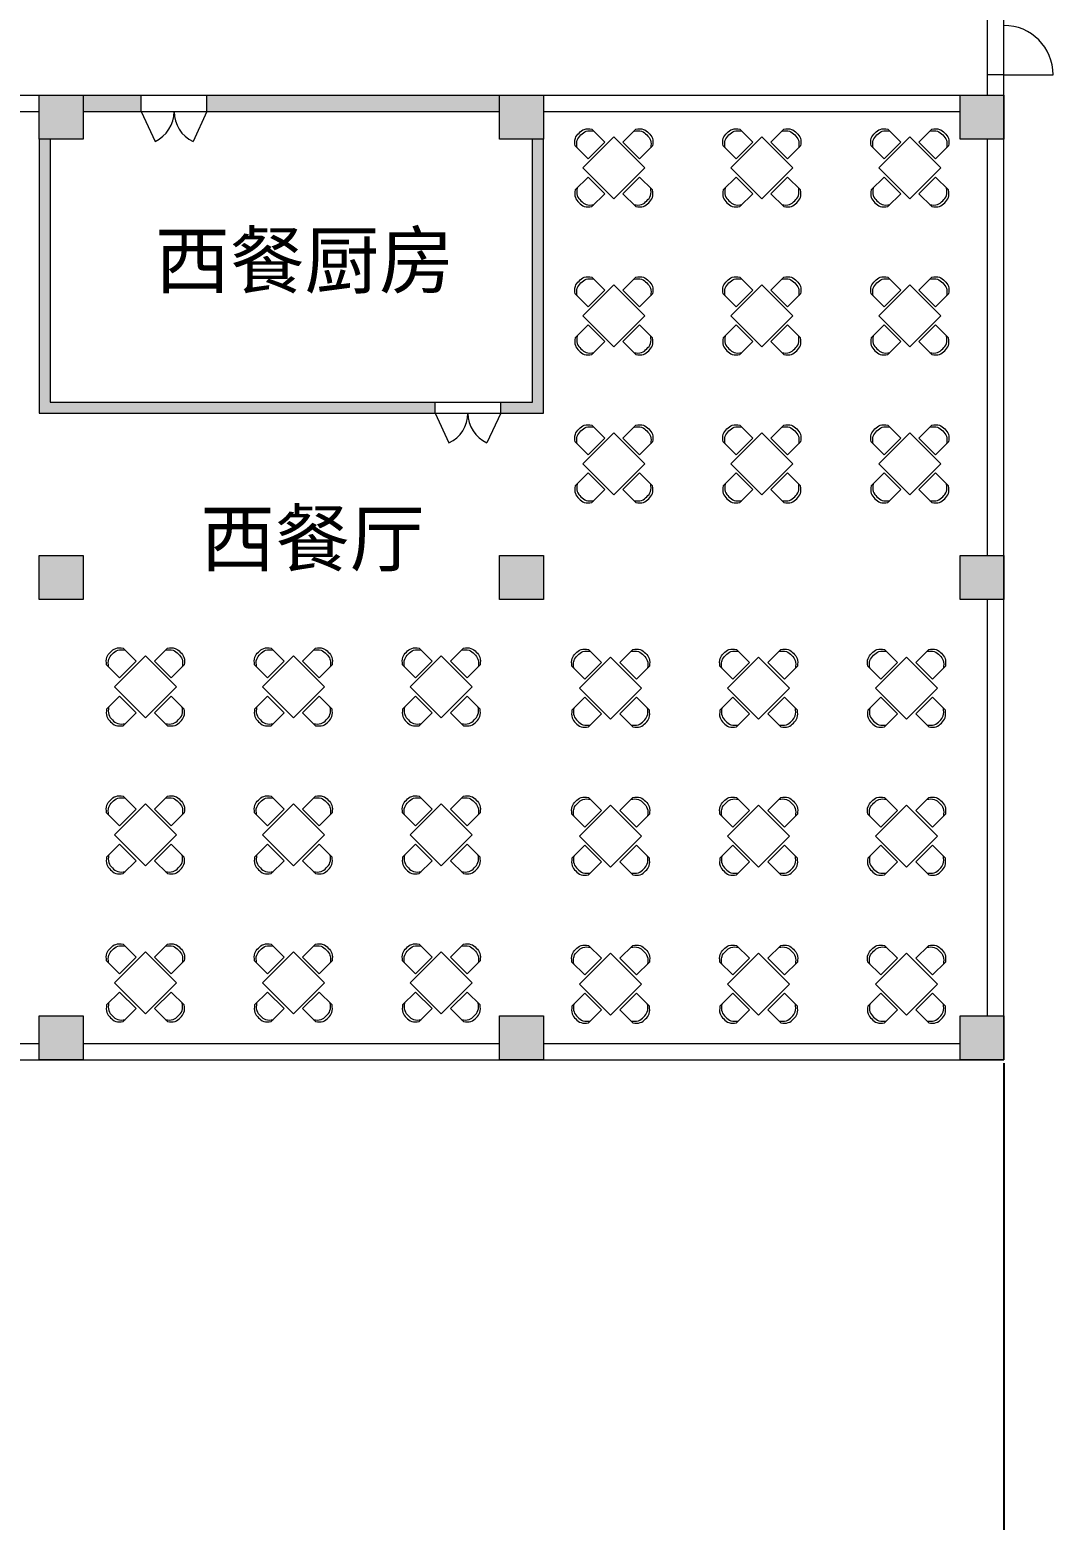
# Model space of a CAD drawing. Header units: metres. Extents: x -302 to 587, y -65 to 94.
# Drawn here: x 106.84 to 125.51, y -15.84 to 11.35 of the extents above; entities that cross this region are included whole.
import ezdxf

# ---------------------------------------------------------------- set-up
doc = ezdxf.new("R2010")
doc.units = ezdxf.units.M
doc.linetypes.add('ACAD_ISO03W100', pattern=[30, 12, -18])
doc.layers.get('0').update_dxf_attribs({"lineweight": 9})
for name, color, linetype, lineweight in [('fanghuo', 1, 'Continuous', 9), ('furniture', 3, 'Continuous', 5), ('glass', 5, 'Continuous', 5), ('hatch', 212, 'ACAD_ISO03W100', 5), ('ProfileEdges', 7, 'Continuous', 9), ('PUB_TEXT', 7, 'Continuous', 9), ('zhuwang', 2, 'Continuous', 13)]:
    doc.layers.add(name, color=color, linetype=linetype, lineweight=lineweight)
doc.styles.add('mystyle', font='', dxfattribs={"height": 1})
doc.styles.get('mystyle').set_extended_font_data('SimSun')
doc.dimstyles.new('myyyy', dxfattribs={"dimtxt": 1, "dimasz": 0.18, "dimexe": 0.18, "dimexo": 0.0625, "dimgap": 0.09, "dimtad": 0, "dimtoh": 1, "dimdec": 3, "dimrnd": 0.001, "dimzin": 0, "dimdsep": 46, "dimtxsty": 'Standard', "dimcen": 0.09, "dimadec": 0, "dimazin": 0, "dimtfac": 1, "dimtdec": 3, "dimtofl": 0, "dimtmove": 0, "dimatfit": 3, "dimfxl": 1, "dimtolj": 1, "dimtzin": 0, "dimarcsym": 0})

# ---------------------------------------------------------------- blocks, each defined once
blk = doc.blocks.new('*D71')
at = {"layer": 'Defpoints', "color": 0, "ltscale": 3, "transparency": 16777216}
for p in [(56.614, -2.674), (124.614, -7.44), (124.614, -47.631)]:
    blk.add_point(p, dxfattribs=at)
at = {"layer": 'PUB_TEXT', "color": 0, "lineweight": -2, "ltscale": 3, "transparency": 16777216}
for p, q in [((56.614, -2.737), (56.614, -47.811)), ((124.614, -7.503), (124.614, -47.811)), ((56.794, -47.631), (88.274, -47.631)), ((124.434, -47.631), (92.954, -47.631))]:
    blk.add_line(p, q, dxfattribs=at)
at = {"layer": 'PUB_TEXT', "color": 0, "ltscale": 3, "transparency": 16777216}
for points in [[(56.794, -47.601), (56.794, -47.661), (56.614, -47.631)], [(124.434, -47.601), (124.434, -47.661), (124.614, -47.631)]]:
    blk.add_solid(points, dxfattribs=at)
at = {"layer": 'PUB_TEXT', "color": 0, "ltscale": 3, "transparency": 16777216, "insert": (90.614, -47.631), "char_height": 1, "attachment_point": 5}
blk.add_mtext('\\A1;68.000', dxfattribs=at)

msp = doc.modelspace()

# ---------------------------------------------------------------- hatches: boundary and pattern name
at = {"layer": 'hatch', "ltscale": 0.05}
h = msp.add_hatch(color=256, dxfattribs=at)
h.dxf.hatch_style = 1
h.paths.add_polyline_path([(107.8136, 10.1598), (107.0136, 10.1598), (107.0136, 9.3598), (107.8136, 9.3598)])
h = msp.add_hatch(color=256, dxfattribs=at)
h.dxf.hatch_style = 1
h.paths.add_polyline_path([(110.0732, 10.1598), (110.0732, 9.8598), (115.4136, 9.8598), (115.4136, 10.1598)])
h.paths.add_polyline_path([(116.2136, 9.3598), (116.0136, 9.3598), (116.0136, 4.5598), (115.4348, 4.5598), (115.4348, 4.3598), (116.2136, 4.3598)])
h.paths.add_polyline_path([(114.2348, 4.3598), (114.2348, 4.5598), (107.2136, 4.5598), (107.2136, 9.3598), (107.0136, 9.3598), (107.0136, 4.3598)])
h.paths.add_polyline_path([(108.8732, 9.8598), (108.8732, 10.1598), (107.8136, 10.1598), (107.8136, 9.8598)])
h = msp.add_hatch(color=256, dxfattribs=at)
h.dxf.hatch_style = 1
h.paths.add_polyline_path([(116.2136, 10.1598), (115.4136, 10.1598), (115.4136, 9.3598), (116.2136, 9.3598)])
h = msp.add_hatch(color=256, dxfattribs=at)
h.dxf.hatch_style = 1
h.paths.add_polyline_path([(124.6136, 10.1598), (123.8136, 10.1598), (123.8136, 9.3598), (124.6136, 9.3598)])
h = msp.add_hatch(color=256, dxfattribs=at)
h.dxf.hatch_style = 1
h.paths.add_polyline_path([(107.8136, 1.7598), (107.0136, 1.7598), (107.0136, 0.9598), (107.8136, 0.9598)])
h = msp.add_hatch(color=256, dxfattribs=at)
h.dxf.hatch_style = 1
h.paths.add_polyline_path([(116.2136, 1.7598), (115.4136, 1.7598), (115.4136, 0.9598), (116.2136, 0.9598)])
h = msp.add_hatch(color=256, dxfattribs=at)
h.dxf.hatch_style = 1
h.paths.add_polyline_path([(124.6136, 1.7598), (123.8136, 1.7598), (123.8136, 0.9598), (124.6136, 0.9598)])
h = msp.add_hatch(color=256, dxfattribs=at)
h.dxf.hatch_style = 1
h.paths.add_polyline_path([(124.6136, 1.7598), (123.8136, 1.7598), (123.8136, 0.9598), (124.6136, 0.9598)])
h = msp.add_hatch(color=256, dxfattribs=at)
h.dxf.hatch_style = 1
h.paths.add_polyline_path([(107.8136, -6.6402), (107.0136, -6.6402), (107.0136, -7.4402), (107.8136, -7.4402)])
h = msp.add_hatch(color=256, dxfattribs=at)
h.dxf.hatch_style = 1
h.paths.add_polyline_path([(116.2136, -6.6402), (115.4136, -6.6402), (115.4136, -7.4402), (116.2136, -7.4402)])
h = msp.add_hatch(color=256, dxfattribs=at)
h.dxf.hatch_style = 1
h.paths.add_polyline_path([(124.6136, -6.6402), (123.8136, -6.6402), (123.8136, -7.4402), (124.6136, -7.4402)])

# ---------------------------------------------------------------- linework, layer by layer
at = {"ltscale": 0.05}
for p, q in [((124.6136, 10.5324), (124.3136, 10.5324)), ((107.8136, 10.1598), (115.4136, 10.1598)), ((108.8732, 9.8598), (108.8732, 10.1598)), ((110.0732, 9.8598), (110.0732, 10.1598)), ((116.2136, 10.1598), (123.8136, 10.1598)), ((107.8136, 9.8598), (115.4136, 9.8598)), ((116.2136, 9.8598), (123.8136, 9.8598)), ((107.0136, 9.3598), (107.0136, 4.3598)), ((107.2136, 9.3598), (107.2136, 4.5598)), ((116.0136, 4.5598), (116.0136, 9.3598)), ((116.2136, 4.3598), (116.2136, 9.3598)), ((107.0136, 4.3598), (116.2136, 4.3598)), ((107.2136, 4.5598), (116.0136, 4.5598)), ((114.2348, 4.3598), (114.2348, 4.5598)), ((115.4348, 4.3598), (115.4348, 4.5598))]:
    msp.add_line(p, q, dxfattribs=at)
at = {"layer": 'fanghuo', "ltscale": 3}
msp.add_lwpolyline([(116.2136, 68.9598), (98.6136, 68.9598), (98.6136, -7.4402), (124.6136, -7.4402), (124.6136, 60.5598), (116.2136, 60.5598), (116.2136, 68.9598)], dxfattribs=at)
at = {"layer": 'furniture', "ltscale": 0.05}
for p, q in [((117.0949, 9.5399), (117.3318, 9.303)), ((117.901, 9.5399), (117.6641, 9.303)), ((119.7949, 9.5399), (120.0318, 9.303)), ((120.601, 9.5399), (120.3641, 9.303)), ((122.4949, 9.5399), (122.7318, 9.303)), ((123.301, 9.5399), (123.0641, 9.303)), ((117.498, 9.3984), (116.9323, 8.8327)), ((117.3318, 9.303), (117.0277, 8.9989)), ((118.0637, 8.8327), (117.498, 9.3984)), ((117.9682, 8.9989), (117.6641, 9.303)), ((120.198, 9.3984), (119.6323, 8.8327)), ((120.0318, 9.303), (119.7277, 8.9989)), ((120.7637, 8.8327), (120.198, 9.3984)), ((120.6682, 8.9989), (120.3641, 9.303)), ((122.898, 9.3984), (122.3323, 8.8327)), ((122.7318, 9.303), (122.4277, 8.9989)), ((123.4637, 8.8327), (122.898, 9.3984)), ((123.3682, 8.9989), (123.0641, 9.303)), ((116.7909, 9.2358), (117.0277, 8.9989)), ((118.2051, 9.2358), (117.9682, 8.9989)), ((119.4909, 9.2358), (119.7277, 8.9989)), ((120.9051, 9.2358), (120.6682, 8.9989)), ((122.1909, 9.2358), (122.4277, 8.9989)), ((123.6051, 9.2358), (123.3682, 8.9989)), ((116.9323, 8.8327), (117.498, 8.2671)), ((117.498, 8.2671), (118.0637, 8.8327)), ((119.6323, 8.8327), (120.198, 8.2671)), ((120.198, 8.2671), (120.7637, 8.8327)), ((122.3323, 8.8327), (122.898, 8.2671)), ((122.898, 8.2671), (123.4637, 8.8327)), ((116.7909, 8.4297), (117.0277, 8.6666)), ((117.3318, 8.3625), (117.0277, 8.6666)), ((117.9682, 8.6666), (117.6641, 8.3625)), ((118.2051, 8.4297), (117.9682, 8.6666)), ((119.4909, 8.4297), (119.7277, 8.6666)), ((120.0318, 8.3625), (119.7277, 8.6666)), ((120.6682, 8.6666), (120.3641, 8.3625)), ((120.9051, 8.4297), (120.6682, 8.6666)), ((122.1909, 8.4297), (122.4277, 8.6666)), ((122.7318, 8.3625), (122.4277, 8.6666)), ((123.3682, 8.6666), (123.0641, 8.3625)), ((123.6051, 8.4297), (123.3682, 8.6666)), ((117.0949, 8.1256), (117.3318, 8.3625)), ((117.901, 8.1256), (117.6641, 8.3625)), ((119.7949, 8.1256), (120.0318, 8.3625)), ((120.601, 8.1256), (120.3641, 8.3625)), ((122.4949, 8.1256), (122.7318, 8.3625)), ((123.301, 8.1256), (123.0641, 8.3625)), ((117.0949, 6.8399), (117.3318, 6.603)), ((117.901, 6.8399), (117.6641, 6.603)), ((119.7949, 6.8399), (120.0318, 6.603)), ((120.601, 6.8399), (120.3641, 6.603)), ((122.4949, 6.8399), (122.7318, 6.603)), ((123.301, 6.8399), (123.0641, 6.603)), ((116.7909, 6.5358), (117.0277, 6.2989)), ((117.498, 6.6984), (116.9323, 6.1327)), ((117.3318, 6.603), (117.0277, 6.2989)), ((118.0637, 6.1327), (117.498, 6.6984)), ((117.9682, 6.2989), (117.6641, 6.603)), ((118.2051, 6.5358), (117.9682, 6.2989)), ((119.4909, 6.5358), (119.7277, 6.2989)), ((120.198, 6.6984), (119.6323, 6.1327)), ((120.0318, 6.603), (119.7277, 6.2989)), ((120.7637, 6.1327), (120.198, 6.6984)), ((120.6682, 6.2989), (120.3641, 6.603)), ((120.9051, 6.5358), (120.6682, 6.2989)), ((122.1909, 6.5358), (122.4277, 6.2989)), ((122.898, 6.6984), (122.3323, 6.1327)), ((122.7318, 6.603), (122.4277, 6.2989)), ((123.4637, 6.1327), (122.898, 6.6984)), ((123.3682, 6.2989), (123.0641, 6.603)), ((123.6051, 6.5358), (123.3682, 6.2989)), ((116.9323, 6.1327), (117.498, 5.5671)), ((117.498, 5.5671), (118.0637, 6.1327)), ((119.6323, 6.1327), (120.198, 5.5671)), ((120.198, 5.5671), (120.7637, 6.1327)), ((122.3323, 6.1327), (122.898, 5.5671)), ((122.898, 5.5671), (123.4637, 6.1327)), ((116.7909, 5.7297), (117.0277, 5.9666)), ((117.3318, 5.6625), (117.0277, 5.9666)), ((117.9682, 5.9666), (117.6641, 5.6625)), ((118.2051, 5.7297), (117.9682, 5.9666)), ((119.4909, 5.7297), (119.7277, 5.9666)), ((120.0318, 5.6625), (119.7277, 5.9666)), ((120.6682, 5.9666), (120.3641, 5.6625)), ((120.9051, 5.7297), (120.6682, 5.9666)), ((122.1909, 5.7297), (122.4277, 5.9666)), ((122.7318, 5.6625), (122.4277, 5.9666)), ((123.3682, 5.9666), (123.0641, 5.6625)), ((123.6051, 5.7297), (123.3682, 5.9666)), ((117.0949, 5.4256), (117.3318, 5.6625)), ((117.901, 5.4256), (117.6641, 5.6625)), ((119.7949, 5.4256), (120.0318, 5.6625)), ((120.601, 5.4256), (120.3641, 5.6625)), ((122.4949, 5.4256), (122.7318, 5.6625)), ((123.301, 5.4256), (123.0641, 5.6625)), ((117.0949, 4.1399), (117.3318, 3.903)), ((117.901, 4.1399), (117.6641, 3.903)), ((119.7949, 4.1399), (120.0318, 3.903)), ((120.601, 4.1399), (120.3641, 3.903)), ((122.4949, 4.1399), (122.7318, 3.903)), ((123.301, 4.1399), (123.0641, 3.903)), ((116.7909, 3.8358), (117.0277, 3.5989)), ((117.498, 3.9984), (116.9323, 3.4327)), ((117.3318, 3.903), (117.0277, 3.5989)), ((118.0637, 3.4327), (117.498, 3.9984)), ((117.9682, 3.5989), (117.6641, 3.903)), ((118.2051, 3.8358), (117.9682, 3.5989)), ((119.4909, 3.8358), (119.7277, 3.5989)), ((120.198, 3.9984), (119.6323, 3.4327)), ((120.0318, 3.903), (119.7277, 3.5989)), ((120.7637, 3.4327), (120.198, 3.9984)), ((120.6682, 3.5989), (120.3641, 3.903)), ((120.9051, 3.8358), (120.6682, 3.5989)), ((122.1909, 3.8358), (122.4277, 3.5989)), ((122.898, 3.9984), (122.3323, 3.4327)), ((122.7318, 3.903), (122.4277, 3.5989)), ((123.4637, 3.4327), (122.898, 3.9984)), ((123.3682, 3.5989), (123.0641, 3.903)), ((123.6051, 3.8358), (123.3682, 3.5989)), ((116.7909, 3.0297), (117.0277, 3.2666)), ((116.9323, 3.4327), (117.498, 2.8671)), ((117.3318, 2.9625), (117.0277, 3.2666)), ((117.498, 2.8671), (118.0637, 3.4327)), ((117.9682, 3.2666), (117.6641, 2.9625)), ((118.2051, 3.0297), (117.9682, 3.2666)), ((119.4909, 3.0297), (119.7277, 3.2666)), ((119.6323, 3.4327), (120.198, 2.8671)), ((120.0318, 2.9625), (119.7277, 3.2666)), ((120.198, 2.8671), (120.7637, 3.4327)), ((120.6682, 3.2666), (120.3641, 2.9625)), ((120.9051, 3.0297), (120.6682, 3.2666)), ((122.1909, 3.0297), (122.4277, 3.2666)), ((122.3323, 3.4327), (122.898, 2.8671)), ((122.7318, 2.9625), (122.4277, 3.2666)), ((122.898, 2.8671), (123.4637, 3.4327)), ((123.3682, 3.2666), (123.0641, 2.9625)), ((123.6051, 3.0297), (123.3682, 3.2666)), ((117.0949, 2.7256), (117.3318, 2.9625)), ((117.901, 2.7256), (117.6641, 2.9625)), ((119.7949, 2.7256), (120.0318, 2.9625)), ((120.601, 2.7256), (120.3641, 2.9625)), ((122.4949, 2.7256), (122.7318, 2.9625)), ((123.301, 2.7256), (123.0641, 2.9625)), ((108.5462, 0.0701), (108.7831, -0.1668)), ((109.3523, 0.0701), (109.1154, -0.1668)), ((111.2462, 0.0701), (111.4831, -0.1668)), ((112.0523, 0.0701), (111.8154, -0.1668)), ((113.9462, 0.0701), (114.1831, -0.1668)), ((114.7523, 0.0701), (114.5154, -0.1668)), ((117.0358, 0.0481), (117.2727, -0.1888)), ((117.8419, 0.0481), (117.605, -0.1888)), ((119.7358, 0.0481), (119.9727, -0.1888)), ((120.5419, 0.0481), (120.305, -0.1888)), ((122.4358, 0.0481), (122.6727, -0.1888)), ((123.2419, 0.0481), (123.005, -0.1888)), ((108.2422, -0.234), (108.479, -0.4709)), ((108.9493, -0.0713), (108.3836, -0.637)), ((108.7831, -0.1668), (108.479, -0.4709)), ((109.5149, -0.637), (108.9493, -0.0713)), ((109.4195, -0.4709), (109.1154, -0.1668)), ((109.6564, -0.234), (109.4195, -0.4709)), ((110.9422, -0.234), (111.179, -0.4709)), ((111.6493, -0.0713), (111.0836, -0.637)), ((111.4831, -0.1668), (111.179, -0.4709)), ((112.2149, -0.637), (111.6493, -0.0713)), ((112.1195, -0.4709), (111.8154, -0.1668)), ((112.3564, -0.234), (112.1195, -0.4709)), ((113.6422, -0.234), (113.879, -0.4709)), ((114.3493, -0.0713), (113.7836, -0.637)), ((114.1831, -0.1668), (113.879, -0.4709)), ((114.9149, -0.637), (114.3493, -0.0713)), ((114.8195, -0.4709), (114.5154, -0.1668)), ((115.0564, -0.234), (114.8195, -0.4709)), ((116.7317, -0.2559), (116.9686, -0.4928)), ((117.4389, -0.0933), (116.8732, -0.659)), ((117.2727, -0.1888), (116.9686, -0.4928)), ((118.0045, -0.659), (117.4389, -0.0933)), ((117.9091, -0.4928), (117.605, -0.1888)), ((118.146, -0.2559), (117.9091, -0.4928)), ((119.4317, -0.2559), (119.6686, -0.4928)), ((120.1389, -0.0933), (119.5732, -0.659)), ((119.9727, -0.1888), (119.6686, -0.4928)), ((120.7045, -0.659), (120.1389, -0.0933)), ((120.6091, -0.4928), (120.305, -0.1888)), ((120.846, -0.2559), (120.6091, -0.4928)), ((122.1317, -0.2559), (122.3686, -0.4928)), ((122.8389, -0.0933), (122.2732, -0.659)), ((122.6727, -0.1888), (122.3686, -0.4928)), ((123.4045, -0.659), (122.8389, -0.0933)), ((123.3091, -0.4928), (123.005, -0.1888)), ((123.546, -0.2559), (123.3091, -0.4928)), ((108.2422, -1.0401), (108.479, -0.8032)), ((108.3836, -0.637), (108.9493, -1.2027)), ((108.7831, -1.1072), (108.479, -0.8032)), ((108.9493, -1.2027), (109.5149, -0.637)), ((109.4195, -0.8032), (109.1154, -1.1072)), ((109.6564, -1.0401), (109.4195, -0.8032)), ((110.9422, -1.0401), (111.179, -0.8032)), ((111.0836, -0.637), (111.6493, -1.2027)), ((111.4831, -1.1072), (111.179, -0.8032)), ((111.6493, -1.2027), (112.2149, -0.637)), ((112.1195, -0.8032), (111.8154, -1.1072)), ((112.3564, -1.0401), (112.1195, -0.8032)), ((113.6422, -1.0401), (113.879, -0.8032)), ((113.7836, -0.637), (114.3493, -1.2027)), ((114.1831, -1.1072), (113.879, -0.8032)), ((114.3493, -1.2027), (114.9149, -0.637)), ((114.8195, -0.8032), (114.5154, -1.1072)), ((115.0564, -1.0401), (114.8195, -0.8032)), ((116.8732, -0.659), (117.4389, -1.2247)), ((117.4389, -1.2247), (118.0045, -0.659)), ((119.5732, -0.659), (120.1389, -1.2247)), ((120.1389, -1.2247), (120.7045, -0.659)), ((122.2732, -0.659), (122.8389, -1.2247)), ((122.8389, -1.2247), (123.4045, -0.659)), ((116.7317, -1.062), (116.9686, -0.8252)), ((117.2727, -1.1292), (116.9686, -0.8252)), ((117.9091, -0.8252), (117.605, -1.1292)), ((118.146, -1.062), (117.9091, -0.8252)), ((119.4317, -1.062), (119.6686, -0.8252)), ((119.9727, -1.1292), (119.6686, -0.8252)), ((120.6091, -0.8252), (120.305, -1.1292)), ((120.846, -1.062), (120.6091, -0.8252)), ((122.1317, -1.062), (122.3686, -0.8252)), ((122.6727, -1.1292), (122.3686, -0.8252)), ((123.3091, -0.8252), (123.005, -1.1292)), ((123.546, -1.062), (123.3091, -0.8252)), ((108.5462, -1.3441), (108.7831, -1.1072)), ((109.3523, -1.3441), (109.1154, -1.1072)), ((111.2462, -1.3441), (111.4831, -1.1072)), ((112.0523, -1.3441), (111.8154, -1.1072)), ((113.9462, -1.3441), (114.1831, -1.1072)), ((114.7523, -1.3441), (114.5154, -1.1072)), ((117.0358, -1.3661), (117.2727, -1.1292)), ((117.8419, -1.3661), (117.605, -1.1292)), ((119.7358, -1.3661), (119.9727, -1.1292)), ((120.5419, -1.3661), (120.305, -1.1292)), ((122.4358, -1.3661), (122.6727, -1.1292)), ((123.2419, -1.3661), (123.005, -1.1292)), ((108.5462, -2.6299), (108.7831, -2.8668)), ((109.3523, -2.6299), (109.1154, -2.8668)), ((111.2462, -2.6299), (111.4831, -2.8668)), ((112.0523, -2.6299), (111.8154, -2.8668)), ((113.9462, -2.6299), (114.1831, -2.8668)), ((114.7523, -2.6299), (114.5154, -2.8668)), ((117.0358, -2.6519), (117.2727, -2.8888)), ((117.8419, -2.6519), (117.605, -2.8888)), ((119.7358, -2.6519), (119.9727, -2.8888)), ((120.5419, -2.6519), (120.305, -2.8888)), ((122.4358, -2.6519), (122.6727, -2.8888)), ((123.2419, -2.6519), (123.005, -2.8888)), ((108.2422, -2.934), (108.479, -3.1709)), ((108.9493, -2.7713), (108.3836, -3.337)), ((108.7831, -2.8668), (108.479, -3.1709)), ((109.5149, -3.337), (108.9493, -2.7713)), ((109.4195, -3.1709), (109.1154, -2.8668)), ((109.6564, -2.934), (109.4195, -3.1709)), ((110.9422, -2.934), (111.179, -3.1709)), ((111.6493, -2.7713), (111.0836, -3.337)), ((111.4831, -2.8668), (111.179, -3.1709)), ((112.2149, -3.337), (111.6493, -2.7713)), ((112.1195, -3.1709), (111.8154, -2.8668)), ((112.3564, -2.934), (112.1195, -3.1709)), ((113.6422, -2.934), (113.879, -3.1709)), ((114.3493, -2.7713), (113.7836, -3.337)), ((114.1831, -2.8668), (113.879, -3.1709)), ((114.9149, -3.337), (114.3493, -2.7713)), ((114.8195, -3.1709), (114.5154, -2.8668)), ((115.0564, -2.934), (114.8195, -3.1709)), ((116.7317, -2.9559), (116.9686, -3.1928)), ((117.4389, -2.7933), (116.8732, -3.359)), ((117.2727, -2.8888), (116.9686, -3.1928)), ((118.0045, -3.359), (117.4389, -2.7933)), ((117.9091, -3.1928), (117.605, -2.8888)), ((118.146, -2.9559), (117.9091, -3.1928)), ((119.4317, -2.9559), (119.6686, -3.1928)), ((120.1389, -2.7933), (119.5732, -3.359)), ((119.9727, -2.8888), (119.6686, -3.1928)), ((120.7045, -3.359), (120.1389, -2.7933)), ((120.6091, -3.1928), (120.305, -2.8888)), ((120.846, -2.9559), (120.6091, -3.1928)), ((122.1317, -2.9559), (122.3686, -3.1928)), ((122.8389, -2.7933), (122.2732, -3.359)), ((122.6727, -2.8888), (122.3686, -3.1928)), ((123.4045, -3.359), (122.8389, -2.7933)), ((123.3091, -3.1928), (123.005, -2.8888)), ((123.546, -2.9559), (123.3091, -3.1928)), ((108.2422, -3.7401), (108.479, -3.5032)), ((108.3836, -3.337), (108.9493, -3.9027)), ((108.7831, -3.8072), (108.479, -3.5032)), ((108.9493, -3.9027), (109.5149, -3.337)), ((109.4195, -3.5032), (109.1154, -3.8072)), ((109.6564, -3.7401), (109.4195, -3.5032)), ((110.9422, -3.7401), (111.179, -3.5032)), ((111.0836, -3.337), (111.6493, -3.9027)), ((111.4831, -3.8072), (111.179, -3.5032)), ((111.6493, -3.9027), (112.2149, -3.337)), ((112.1195, -3.5032), (111.8154, -3.8072)), ((112.3564, -3.7401), (112.1195, -3.5032)), ((113.6422, -3.7401), (113.879, -3.5032)), ((113.7836, -3.337), (114.3493, -3.9027)), ((114.1831, -3.8072), (113.879, -3.5032)), ((114.3493, -3.9027), (114.9149, -3.337)), ((114.8195, -3.5032), (114.5154, -3.8072)), ((115.0564, -3.7401), (114.8195, -3.5032)), ((116.7317, -3.762), (116.9686, -3.5252)), ((116.8732, -3.359), (117.4389, -3.9247)), ((117.2727, -3.8292), (116.9686, -3.5252)), ((117.4389, -3.9247), (118.0045, -3.359)), ((117.9091, -3.5252), (117.605, -3.8292)), ((118.146, -3.762), (117.9091, -3.5252)), ((119.4317, -3.762), (119.6686, -3.5252)), ((119.5732, -3.359), (120.1389, -3.9247)), ((119.9727, -3.8292), (119.6686, -3.5252)), ((120.1389, -3.9247), (120.7045, -3.359)), ((120.6091, -3.5252), (120.305, -3.8292)), ((120.846, -3.762), (120.6091, -3.5252)), ((122.1317, -3.762), (122.3686, -3.5252)), ((122.2732, -3.359), (122.8389, -3.9247)), ((122.6727, -3.8292), (122.3686, -3.5252)), ((122.8389, -3.9247), (123.4045, -3.359)), ((123.3091, -3.5252), (123.005, -3.8292)), ((123.546, -3.762), (123.3091, -3.5252)), ((108.5462, -4.0441), (108.7831, -3.8072)), ((109.3523, -4.0441), (109.1154, -3.8072)), ((111.2462, -4.0441), (111.4831, -3.8072)), ((112.0523, -4.0441), (111.8154, -3.8072)), ((113.9462, -4.0441), (114.1831, -3.8072)), ((114.7523, -4.0441), (114.5154, -3.8072)), ((117.0358, -4.0661), (117.2727, -3.8292)), ((117.8419, -4.0661), (117.605, -3.8292)), ((119.7358, -4.0661), (119.9727, -3.8292)), ((120.5419, -4.0661), (120.305, -3.8292)), ((122.4358, -4.0661), (122.6727, -3.8292)), ((123.2419, -4.0661), (123.005, -3.8292)), ((108.5462, -5.3299), (108.7831, -5.5668)), ((109.3523, -5.3299), (109.1154, -5.5668)), ((111.2462, -5.3299), (111.4831, -5.5668)), ((112.0523, -5.3299), (111.8154, -5.5668)), ((113.9462, -5.3299), (114.1831, -5.5668)), ((114.7523, -5.3299), (114.5154, -5.5668)), ((117.0358, -5.3519), (117.2727, -5.5888)), ((117.8419, -5.3519), (117.605, -5.5888)), ((119.7358, -5.3519), (119.9727, -5.5888)), ((120.5419, -5.3519), (120.305, -5.5888)), ((122.4358, -5.3519), (122.6727, -5.5888)), ((123.2419, -5.3519), (123.005, -5.5888)), ((108.2422, -5.634), (108.479, -5.8709)), ((108.9493, -5.4713), (108.3836, -6.037)), ((108.7831, -5.5668), (108.479, -5.8709)), ((109.5149, -6.037), (108.9493, -5.4713)), ((109.4195, -5.8709), (109.1154, -5.5668)), ((109.6564, -5.634), (109.4195, -5.8709)), ((110.9422, -5.634), (111.179, -5.8709)), ((111.6493, -5.4713), (111.0836, -6.037)), ((111.4831, -5.5668), (111.179, -5.8709)), ((112.2149, -6.037), (111.6493, -5.4713)), ((112.1195, -5.8709), (111.8154, -5.5668)), ((112.3564, -5.634), (112.1195, -5.8709)), ((113.6422, -5.634), (113.879, -5.8709)), ((114.3493, -5.4713), (113.7836, -6.037)), ((114.1831, -5.5668), (113.879, -5.8709)), ((114.9149, -6.037), (114.3493, -5.4713)), ((114.8195, -5.8709), (114.5154, -5.5668)), ((115.0564, -5.634), (114.8195, -5.8709)), ((116.7317, -5.6559), (116.9686, -5.8928)), ((117.4389, -5.4933), (116.8732, -6.059)), ((117.2727, -5.5888), (116.9686, -5.8928)), ((118.0045, -6.059), (117.4389, -5.4933)), ((117.9091, -5.8928), (117.605, -5.5888)), ((118.146, -5.6559), (117.9091, -5.8928)), ((119.4317, -5.6559), (119.6686, -5.8928)), ((120.1389, -5.4933), (119.5732, -6.059)), ((119.9727, -5.5888), (119.6686, -5.8928)), ((120.7045, -6.059), (120.1389, -5.4933)), ((120.6091, -5.8928), (120.305, -5.5888)), ((120.846, -5.6559), (120.6091, -5.8928)), ((122.1317, -5.6559), (122.3686, -5.8928)), ((122.8389, -5.4933), (122.2732, -6.059)), ((122.6727, -5.5888), (122.3686, -5.8928)), ((123.4045, -6.059), (122.8389, -5.4933)), ((123.3091, -5.8928), (123.005, -5.5888)), ((123.546, -5.6559), (123.3091, -5.8928)), ((108.2422, -6.4401), (108.479, -6.2032)), ((108.3836, -6.037), (108.9493, -6.6027)), ((108.7831, -6.5072), (108.479, -6.2032)), ((108.9493, -6.6027), (109.5149, -6.037)), ((109.4195, -6.2032), (109.1154, -6.5072)), ((109.6564, -6.4401), (109.4195, -6.2032)), ((110.9422, -6.4401), (111.179, -6.2032)), ((111.0836, -6.037), (111.6493, -6.6027)), ((111.4831, -6.5072), (111.179, -6.2032)), ((111.6493, -6.6027), (112.2149, -6.037)), ((112.1195, -6.2032), (111.8154, -6.5072)), ((112.3564, -6.4401), (112.1195, -6.2032)), ((113.6422, -6.4401), (113.879, -6.2032)), ((113.7836, -6.037), (114.3493, -6.6027)), ((114.1831, -6.5072), (113.879, -6.2032)), ((114.3493, -6.6027), (114.9149, -6.037)), ((114.8195, -6.2032), (114.5154, -6.5072)), ((115.0564, -6.4401), (114.8195, -6.2032)), ((116.7317, -6.462), (116.9686, -6.2252)), ((116.8732, -6.059), (117.4389, -6.6247)), ((117.2727, -6.5292), (116.9686, -6.2252)), ((117.4389, -6.6247), (118.0045, -6.059)), ((117.9091, -6.2252), (117.605, -6.5292)), ((118.146, -6.462), (117.9091, -6.2252)), ((119.4317, -6.462), (119.6686, -6.2252)), ((119.5732, -6.059), (120.1389, -6.6247)), ((119.9727, -6.5292), (119.6686, -6.2252)), ((120.1389, -6.6247), (120.7045, -6.059)), ((120.6091, -6.2252), (120.305, -6.5292)), ((120.846, -6.462), (120.6091, -6.2252)), ((122.1317, -6.462), (122.3686, -6.2252)), ((122.2732, -6.059), (122.8389, -6.6247)), ((122.6727, -6.5292), (122.3686, -6.2252)), ((122.8389, -6.6247), (123.4045, -6.059)), ((123.3091, -6.2252), (123.005, -6.5292)), ((123.546, -6.462), (123.3091, -6.2252)), ((108.5462, -6.7441), (108.7831, -6.5072)), ((109.3523, -6.7441), (109.1154, -6.5072)), ((111.2462, -6.7441), (111.4831, -6.5072)), ((112.0523, -6.7441), (111.8154, -6.5072)), ((113.9462, -6.7441), (114.1831, -6.5072)), ((114.7523, -6.7441), (114.5154, -6.5072)), ((117.0358, -6.7661), (117.2727, -6.5292)), ((117.8419, -6.7661), (117.605, -6.5292)), ((119.7358, -6.7661), (119.9727, -6.5292)), ((120.5419, -6.7661), (120.305, -6.5292)), ((122.4358, -6.7661), (122.6727, -6.5292)), ((123.2419, -6.7661), (123.005, -6.5292))]:
    msp.add_line(p, q, dxfattribs=at)
for points in [[(116.7909, 9.2358), (116.7944, 9.3737), (116.8616, 9.4691), (116.957, 9.5363), (117.0949, 9.5399)], [(117.901, 9.5399), (118.0389, 9.5363), (118.1344, 9.4691), (118.2015, 9.3737), (118.2051, 9.2358)], [(119.4909, 9.2358), (119.4944, 9.3737), (119.5616, 9.4691), (119.657, 9.5363), (119.7949, 9.5399)], [(120.601, 9.5399), (120.7389, 9.5363), (120.8344, 9.4691), (120.9015, 9.3737), (120.9051, 9.2358)], [(122.1909, 9.2358), (122.1944, 9.3737), (122.2616, 9.4691), (122.357, 9.5363), (122.4949, 9.5399)], [(123.301, 9.5399), (123.4389, 9.5363), (123.5344, 9.4691), (123.6015, 9.3737), (123.6051, 9.2358)], [(116.8262, 9.2004), (116.8298, 9.3383), (116.8969, 9.4338), (116.9924, 9.501), (117.1303, 9.5045)], [(117.8657, 9.5045), (118.0035, 9.501), (118.099, 9.4338), (118.1662, 9.3383), (118.1697, 9.2004)], [(119.5262, 9.2004), (119.5298, 9.3383), (119.5969, 9.4338), (119.6924, 9.501), (119.8303, 9.5045)], [(120.5657, 9.5045), (120.7035, 9.501), (120.799, 9.4338), (120.8662, 9.3383), (120.8697, 9.2004)], [(122.2262, 9.2004), (122.2298, 9.3383), (122.2969, 9.4338), (122.3924, 9.501), (122.5303, 9.5045)], [(123.2657, 9.5045), (123.4035, 9.501), (123.499, 9.4338), (123.5662, 9.3383), (123.5697, 9.2004)], [(116.8262, 8.4651), (116.8298, 8.3272), (116.8969, 8.2317), (116.9924, 8.1645), (117.1303, 8.161)], [(117.8657, 8.161), (118.0035, 8.1645), (118.099, 8.2317), (118.1662, 8.3272), (118.1697, 8.4651)], [(119.5262, 8.4651), (119.5298, 8.3272), (119.5969, 8.2317), (119.6924, 8.1645), (119.8303, 8.161)], [(120.5657, 8.161), (120.7035, 8.1645), (120.799, 8.2317), (120.8662, 8.3272), (120.8697, 8.4651)], [(122.2262, 8.4651), (122.2298, 8.3272), (122.2969, 8.2317), (122.3924, 8.1645), (122.5303, 8.161)], [(123.2657, 8.161), (123.4035, 8.1645), (123.499, 8.2317), (123.5662, 8.3272), (123.5697, 8.4651)], [(116.7909, 8.4297), (116.7944, 8.2918), (116.8616, 8.1963), (116.957, 8.1292), (117.0949, 8.1256)], [(117.901, 8.1256), (118.0389, 8.1292), (118.1344, 8.1963), (118.2015, 8.2918), (118.2051, 8.4297)], [(119.4909, 8.4297), (119.4944, 8.2918), (119.5616, 8.1963), (119.657, 8.1292), (119.7949, 8.1256)], [(120.601, 8.1256), (120.7389, 8.1292), (120.8344, 8.1963), (120.9015, 8.2918), (120.9051, 8.4297)], [(122.1909, 8.4297), (122.1944, 8.2918), (122.2616, 8.1963), (122.357, 8.1292), (122.4949, 8.1256)], [(123.301, 8.1256), (123.4389, 8.1292), (123.5344, 8.1963), (123.6015, 8.2918), (123.6051, 8.4297)], [(116.7909, 6.5358), (116.7944, 6.6737), (116.8616, 6.7691), (116.957, 6.8363), (117.0949, 6.8399)], [(116.8262, 6.5004), (116.8298, 6.6383), (116.8969, 6.7338), (116.9924, 6.801), (117.1303, 6.8045)], [(117.8657, 6.8045), (118.0035, 6.801), (118.099, 6.7338), (118.1662, 6.6383), (118.1697, 6.5004)], [(117.901, 6.8399), (118.0389, 6.8363), (118.1344, 6.7691), (118.2015, 6.6737), (118.2051, 6.5358)], [(119.4909, 6.5358), (119.4944, 6.6737), (119.5616, 6.7691), (119.657, 6.8363), (119.7949, 6.8399)], [(119.5262, 6.5004), (119.5298, 6.6383), (119.5969, 6.7338), (119.6924, 6.801), (119.8303, 6.8045)], [(120.5657, 6.8045), (120.7035, 6.801), (120.799, 6.7338), (120.8662, 6.6383), (120.8697, 6.5004)], [(120.601, 6.8399), (120.7389, 6.8363), (120.8344, 6.7691), (120.9015, 6.6737), (120.9051, 6.5358)], [(122.1909, 6.5358), (122.1944, 6.6737), (122.2616, 6.7691), (122.357, 6.8363), (122.4949, 6.8399)], [(122.2262, 6.5004), (122.2298, 6.6383), (122.2969, 6.7338), (122.3924, 6.801), (122.5303, 6.8045)], [(123.2657, 6.8045), (123.4035, 6.801), (123.499, 6.7338), (123.5662, 6.6383), (123.5697, 6.5004)], [(123.301, 6.8399), (123.4389, 6.8363), (123.5344, 6.7691), (123.6015, 6.6737), (123.6051, 6.5358)], [(116.7909, 5.7297), (116.7944, 5.5918), (116.8616, 5.4963), (116.957, 5.4292), (117.0949, 5.4256)], [(116.8262, 5.7651), (116.8298, 5.6272), (116.8969, 5.5317), (116.9924, 5.4645), (117.1303, 5.461)], [(117.8657, 5.461), (118.0035, 5.4645), (118.099, 5.5317), (118.1662, 5.6272), (118.1697, 5.7651)], [(117.901, 5.4256), (118.0389, 5.4292), (118.1344, 5.4963), (118.2015, 5.5918), (118.2051, 5.7297)], [(119.4909, 5.7297), (119.4944, 5.5918), (119.5616, 5.4963), (119.657, 5.4292), (119.7949, 5.4256)], [(119.5262, 5.7651), (119.5298, 5.6272), (119.5969, 5.5317), (119.6924, 5.4645), (119.8303, 5.461)], [(120.5657, 5.461), (120.7035, 5.4645), (120.799, 5.5317), (120.8662, 5.6272), (120.8697, 5.7651)], [(120.601, 5.4256), (120.7389, 5.4292), (120.8344, 5.4963), (120.9015, 5.5918), (120.9051, 5.7297)], [(122.1909, 5.7297), (122.1944, 5.5918), (122.2616, 5.4963), (122.357, 5.4292), (122.4949, 5.4256)], [(122.2262, 5.7651), (122.2298, 5.6272), (122.2969, 5.5317), (122.3924, 5.4645), (122.5303, 5.461)], [(123.2657, 5.461), (123.4035, 5.4645), (123.499, 5.5317), (123.5662, 5.6272), (123.5697, 5.7651)], [(123.301, 5.4256), (123.4389, 5.4292), (123.5344, 5.4963), (123.6015, 5.5918), (123.6051, 5.7297)], [(116.7909, 3.8358), (116.7944, 3.9737), (116.8616, 4.0691), (116.957, 4.1363), (117.0949, 4.1399)], [(116.8262, 3.8004), (116.8298, 3.9383), (116.8969, 4.0338), (116.9924, 4.101), (117.1303, 4.1045)], [(117.8657, 4.1045), (118.0035, 4.101), (118.099, 4.0338), (118.1662, 3.9383), (118.1697, 3.8004)], [(117.901, 4.1399), (118.0389, 4.1363), (118.1344, 4.0691), (118.2015, 3.9737), (118.2051, 3.8358)], [(119.4909, 3.8358), (119.4944, 3.9737), (119.5616, 4.0691), (119.657, 4.1363), (119.7949, 4.1399)], [(119.5262, 3.8004), (119.5298, 3.9383), (119.5969, 4.0338), (119.6924, 4.101), (119.8303, 4.1045)], [(120.5657, 4.1045), (120.7035, 4.101), (120.799, 4.0338), (120.8662, 3.9383), (120.8697, 3.8004)], [(120.601, 4.1399), (120.7389, 4.1363), (120.8344, 4.0691), (120.9015, 3.9737), (120.9051, 3.8358)], [(122.1909, 3.8358), (122.1944, 3.9737), (122.2616, 4.0691), (122.357, 4.1363), (122.4949, 4.1399)], [(122.2262, 3.8004), (122.2298, 3.9383), (122.2969, 4.0338), (122.3924, 4.101), (122.5303, 4.1045)], [(123.2657, 4.1045), (123.4035, 4.101), (123.499, 4.0338), (123.5662, 3.9383), (123.5697, 3.8004)], [(123.301, 4.1399), (123.4389, 4.1363), (123.5344, 4.0691), (123.6015, 3.9737), (123.6051, 3.8358)], [(116.7909, 3.0297), (116.7944, 2.8918), (116.8616, 2.7963), (116.957, 2.7292), (117.0949, 2.7256)], [(116.8262, 3.0651), (116.8298, 2.9272), (116.8969, 2.8317), (116.9924, 2.7645), (117.1303, 2.761)], [(117.8657, 2.761), (118.0035, 2.7645), (118.099, 2.8317), (118.1662, 2.9272), (118.1697, 3.0651)], [(117.901, 2.7256), (118.0389, 2.7292), (118.1344, 2.7963), (118.2015, 2.8918), (118.2051, 3.0297)], [(119.4909, 3.0297), (119.4944, 2.8918), (119.5616, 2.7963), (119.657, 2.7292), (119.7949, 2.7256)], [(119.5262, 3.0651), (119.5298, 2.9272), (119.5969, 2.8317), (119.6924, 2.7645), (119.8303, 2.761)], [(120.5657, 2.761), (120.7035, 2.7645), (120.799, 2.8317), (120.8662, 2.9272), (120.8697, 3.0651)], [(120.601, 2.7256), (120.7389, 2.7292), (120.8344, 2.7963), (120.9015, 2.8918), (120.9051, 3.0297)], [(122.1909, 3.0297), (122.1944, 2.8918), (122.2616, 2.7963), (122.357, 2.7292), (122.4949, 2.7256)], [(122.2262, 3.0651), (122.2298, 2.9272), (122.2969, 2.8317), (122.3924, 2.7645), (122.5303, 2.761)], [(123.2657, 2.761), (123.4035, 2.7645), (123.499, 2.8317), (123.5662, 2.9272), (123.5697, 3.0651)], [(123.301, 2.7256), (123.4389, 2.7292), (123.5344, 2.7963), (123.6015, 2.8918), (123.6051, 3.0297)], [(108.2422, -0.234), (108.2457, -0.0961), (108.3129, -0.0006), (108.4083, 0.0665), (108.5462, 0.0701)], [(108.2775, -0.2693), (108.281, -0.1314), (108.3482, -0.036), (108.4437, 0.0312), (108.5816, 0.0347)], [(109.317, 0.0347), (109.4548, 0.0312), (109.5503, -0.036), (109.6175, -0.1314), (109.621, -0.2693)], [(109.3523, 0.0701), (109.4902, 0.0665), (109.5857, -0.0006), (109.6528, -0.0961), (109.6564, -0.234)], [(110.9422, -0.234), (110.9457, -0.0961), (111.0129, -0.0006), (111.1083, 0.0665), (111.2462, 0.0701)], [(110.9775, -0.2693), (110.981, -0.1314), (111.0482, -0.036), (111.1437, 0.0312), (111.2816, 0.0347)], [(112.017, 0.0347), (112.1548, 0.0312), (112.2503, -0.036), (112.3175, -0.1314), (112.321, -0.2693)], [(112.0523, 0.0701), (112.1902, 0.0665), (112.2857, -0.0006), (112.3528, -0.0961), (112.3564, -0.234)], [(113.6422, -0.234), (113.6457, -0.0961), (113.7129, -0.0006), (113.8083, 0.0665), (113.9462, 0.0701)], [(113.6775, -0.2693), (113.681, -0.1314), (113.7482, -0.036), (113.8437, 0.0312), (113.9816, 0.0347)], [(114.717, 0.0347), (114.8548, 0.0312), (114.9503, -0.036), (115.0175, -0.1314), (115.021, -0.2693)], [(114.7523, 0.0701), (114.8902, 0.0665), (114.9857, -0.0006), (115.0528, -0.0961), (115.0564, -0.234)], [(116.7317, -0.2559), (116.7353, -0.1181), (116.8025, -0.0226), (116.8979, 0.0446), (117.0358, 0.0481)], [(116.7671, -0.2913), (116.7706, -0.1534), (116.8378, -0.058), (116.9333, 0.0092), (117.0712, 0.0128)], [(117.8065, 0.0128), (117.9444, 0.0092), (118.0399, -0.058), (118.1071, -0.1534), (118.1106, -0.2913)], [(117.8419, 0.0481), (117.9798, 0.0446), (118.0752, -0.0226), (118.1424, -0.1181), (118.146, -0.2559)], [(119.4317, -0.2559), (119.4353, -0.1181), (119.5025, -0.0226), (119.5979, 0.0446), (119.7358, 0.0481)], [(119.4671, -0.2913), (119.4706, -0.1534), (119.5378, -0.058), (119.6333, 0.0092), (119.7712, 0.0128)], [(120.5065, 0.0128), (120.6444, 0.0092), (120.7399, -0.058), (120.8071, -0.1534), (120.8106, -0.2913)], [(120.5419, 0.0481), (120.6798, 0.0446), (120.7752, -0.0226), (120.8424, -0.1181), (120.846, -0.2559)], [(122.1317, -0.2559), (122.1353, -0.1181), (122.2025, -0.0226), (122.2979, 0.0446), (122.4358, 0.0481)], [(122.1671, -0.2913), (122.1706, -0.1534), (122.2378, -0.058), (122.3333, 0.0092), (122.4712, 0.0128)], [(123.2065, 0.0128), (123.3444, 0.0092), (123.4399, -0.058), (123.5071, -0.1534), (123.5106, -0.2913)], [(123.2419, 0.0481), (123.3798, 0.0446), (123.4752, -0.0226), (123.5424, -0.1181), (123.546, -0.2559)], [(108.2422, -1.0401), (108.2457, -1.178), (108.3129, -1.2734), (108.4083, -1.3406), (108.5462, -1.3441)], [(108.2775, -1.0047), (108.281, -1.1426), (108.3482, -1.2381), (108.4437, -1.3052), (108.5816, -1.3088)], [(109.317, -1.3088), (109.4548, -1.3052), (109.5503, -1.2381), (109.6175, -1.1426), (109.621, -1.0047)], [(109.3523, -1.3441), (109.4902, -1.3406), (109.5857, -1.2734), (109.6528, -1.178), (109.6564, -1.0401)], [(110.9422, -1.0401), (110.9457, -1.178), (111.0129, -1.2734), (111.1083, -1.3406), (111.2462, -1.3441)], [(110.9775, -1.0047), (110.981, -1.1426), (111.0482, -1.2381), (111.1437, -1.3052), (111.2816, -1.3088)], [(112.017, -1.3088), (112.1548, -1.3052), (112.2503, -1.2381), (112.3175, -1.1426), (112.321, -1.0047)], [(112.0523, -1.3441), (112.1902, -1.3406), (112.2857, -1.2734), (112.3528, -1.178), (112.3564, -1.0401)], [(113.6422, -1.0401), (113.6457, -1.178), (113.7129, -1.2734), (113.8083, -1.3406), (113.9462, -1.3441)], [(113.6775, -1.0047), (113.681, -1.1426), (113.7482, -1.2381), (113.8437, -1.3052), (113.9816, -1.3088)], [(114.717, -1.3088), (114.8548, -1.3052), (114.9503, -1.2381), (115.0175, -1.1426), (115.021, -1.0047)], [(114.7523, -1.3441), (114.8902, -1.3406), (114.9857, -1.2734), (115.0528, -1.178), (115.0564, -1.0401)], [(116.7317, -1.062), (116.7353, -1.1999), (116.8025, -1.2954), (116.8979, -1.3626), (117.0358, -1.3661)], [(116.7671, -1.0267), (116.7706, -1.1646), (116.8378, -1.26), (116.9333, -1.3272), (117.0712, -1.3307)], [(117.8065, -1.3307), (117.9444, -1.3272), (118.0399, -1.26), (118.1071, -1.1646), (118.1106, -1.0267)], [(117.8419, -1.3661), (117.9798, -1.3626), (118.0752, -1.2954), (118.1424, -1.1999), (118.146, -1.062)], [(119.4317, -1.062), (119.4353, -1.1999), (119.5025, -1.2954), (119.5979, -1.3626), (119.7358, -1.3661)], [(119.4671, -1.0267), (119.4706, -1.1646), (119.5378, -1.26), (119.6333, -1.3272), (119.7712, -1.3307)], [(120.5065, -1.3307), (120.6444, -1.3272), (120.7399, -1.26), (120.8071, -1.1646), (120.8106, -1.0267)], [(120.5419, -1.3661), (120.6798, -1.3626), (120.7752, -1.2954), (120.8424, -1.1999), (120.846, -1.062)], [(122.1317, -1.062), (122.1353, -1.1999), (122.2025, -1.2954), (122.2979, -1.3626), (122.4358, -1.3661)], [(122.1671, -1.0267), (122.1706, -1.1646), (122.2378, -1.26), (122.3333, -1.3272), (122.4712, -1.3307)], [(123.2065, -1.3307), (123.3444, -1.3272), (123.4399, -1.26), (123.5071, -1.1646), (123.5106, -1.0267)], [(123.2419, -1.3661), (123.3798, -1.3626), (123.4752, -1.2954), (123.5424, -1.1999), (123.546, -1.062)], [(108.2422, -2.934), (108.2457, -2.7961), (108.3129, -2.7006), (108.4083, -2.6335), (108.5462, -2.6299)], [(108.2775, -2.9693), (108.281, -2.8314), (108.3482, -2.736), (108.4437, -2.6688), (108.5816, -2.6653)], [(109.317, -2.6653), (109.4548, -2.6688), (109.5503, -2.736), (109.6175, -2.8314), (109.621, -2.9693)], [(109.3523, -2.6299), (109.4902, -2.6335), (109.5857, -2.7006), (109.6528, -2.7961), (109.6564, -2.934)], [(110.9422, -2.934), (110.9457, -2.7961), (111.0129, -2.7006), (111.1083, -2.6335), (111.2462, -2.6299)], [(110.9775, -2.9693), (110.981, -2.8314), (111.0482, -2.736), (111.1437, -2.6688), (111.2816, -2.6653)], [(112.017, -2.6653), (112.1548, -2.6688), (112.2503, -2.736), (112.3175, -2.8314), (112.321, -2.9693)], [(112.0523, -2.6299), (112.1902, -2.6335), (112.2857, -2.7006), (112.3528, -2.7961), (112.3564, -2.934)], [(113.6422, -2.934), (113.6457, -2.7961), (113.7129, -2.7006), (113.8083, -2.6335), (113.9462, -2.6299)], [(113.6775, -2.9693), (113.681, -2.8314), (113.7482, -2.736), (113.8437, -2.6688), (113.9816, -2.6653)], [(114.717, -2.6653), (114.8548, -2.6688), (114.9503, -2.736), (115.0175, -2.8314), (115.021, -2.9693)], [(114.7523, -2.6299), (114.8902, -2.6335), (114.9857, -2.7006), (115.0528, -2.7961), (115.0564, -2.934)], [(116.7317, -2.9559), (116.7353, -2.8181), (116.8025, -2.7226), (116.8979, -2.6554), (117.0358, -2.6519)], [(116.7671, -2.9913), (116.7706, -2.8534), (116.8378, -2.758), (116.9333, -2.6908), (117.0712, -2.6872)], [(117.8065, -2.6872), (117.9444, -2.6908), (118.0399, -2.758), (118.1071, -2.8534), (118.1106, -2.9913)], [(117.8419, -2.6519), (117.9798, -2.6554), (118.0752, -2.7226), (118.1424, -2.8181), (118.146, -2.9559)], [(119.4317, -2.9559), (119.4353, -2.8181), (119.5025, -2.7226), (119.5979, -2.6554), (119.7358, -2.6519)], [(119.4671, -2.9913), (119.4706, -2.8534), (119.5378, -2.758), (119.6333, -2.6908), (119.7712, -2.6872)], [(120.5065, -2.6872), (120.6444, -2.6908), (120.7399, -2.758), (120.8071, -2.8534), (120.8106, -2.9913)], [(120.5419, -2.6519), (120.6798, -2.6554), (120.7752, -2.7226), (120.8424, -2.8181), (120.846, -2.9559)], [(122.1317, -2.9559), (122.1353, -2.8181), (122.2025, -2.7226), (122.2979, -2.6554), (122.4358, -2.6519)], [(122.1671, -2.9913), (122.1706, -2.8534), (122.2378, -2.758), (122.3333, -2.6908), (122.4712, -2.6872)], [(123.2065, -2.6872), (123.3444, -2.6908), (123.4399, -2.758), (123.5071, -2.8534), (123.5106, -2.9913)], [(123.2419, -2.6519), (123.3798, -2.6554), (123.4752, -2.7226), (123.5424, -2.8181), (123.546, -2.9559)], [(108.2422, -3.7401), (108.2457, -3.878), (108.3129, -3.9734), (108.4083, -4.0406), (108.5462, -4.0441)], [(108.2775, -3.7047), (108.281, -3.8426), (108.3482, -3.9381), (108.4437, -4.0052), (108.5816, -4.0088)], [(109.317, -4.0088), (109.4548, -4.0052), (109.5503, -3.9381), (109.6175, -3.8426), (109.621, -3.7047)], [(109.3523, -4.0441), (109.4902, -4.0406), (109.5857, -3.9734), (109.6528, -3.878), (109.6564, -3.7401)], [(110.9422, -3.7401), (110.9457, -3.878), (111.0129, -3.9734), (111.1083, -4.0406), (111.2462, -4.0441)], [(110.9775, -3.7047), (110.981, -3.8426), (111.0482, -3.9381), (111.1437, -4.0052), (111.2816, -4.0088)], [(112.017, -4.0088), (112.1548, -4.0052), (112.2503, -3.9381), (112.3175, -3.8426), (112.321, -3.7047)], [(112.0523, -4.0441), (112.1902, -4.0406), (112.2857, -3.9734), (112.3528, -3.878), (112.3564, -3.7401)], [(113.6422, -3.7401), (113.6457, -3.878), (113.7129, -3.9734), (113.8083, -4.0406), (113.9462, -4.0441)], [(113.6775, -3.7047), (113.681, -3.8426), (113.7482, -3.9381), (113.8437, -4.0052), (113.9816, -4.0088)], [(114.717, -4.0088), (114.8548, -4.0052), (114.9503, -3.9381), (115.0175, -3.8426), (115.021, -3.7047)], [(114.7523, -4.0441), (114.8902, -4.0406), (114.9857, -3.9734), (115.0528, -3.878), (115.0564, -3.7401)], [(116.7317, -3.762), (116.7353, -3.8999), (116.8025, -3.9954), (116.8979, -4.0626), (117.0358, -4.0661)], [(116.7671, -3.7267), (116.7706, -3.8646), (116.8378, -3.96), (116.9333, -4.0272), (117.0712, -4.0307)], [(117.8065, -4.0307), (117.9444, -4.0272), (118.0399, -3.96), (118.1071, -3.8646), (118.1106, -3.7267)], [(117.8419, -4.0661), (117.9798, -4.0626), (118.0752, -3.9954), (118.1424, -3.8999), (118.146, -3.762)], [(119.4317, -3.762), (119.4353, -3.8999), (119.5025, -3.9954), (119.5979, -4.0626), (119.7358, -4.0661)], [(119.4671, -3.7267), (119.4706, -3.8646), (119.5378, -3.96), (119.6333, -4.0272), (119.7712, -4.0307)], [(120.5065, -4.0307), (120.6444, -4.0272), (120.7399, -3.96), (120.8071, -3.8646), (120.8106, -3.7267)], [(120.5419, -4.0661), (120.6798, -4.0626), (120.7752, -3.9954), (120.8424, -3.8999), (120.846, -3.762)], [(122.1317, -3.762), (122.1353, -3.8999), (122.2025, -3.9954), (122.2979, -4.0626), (122.4358, -4.0661)], [(122.1671, -3.7267), (122.1706, -3.8646), (122.2378, -3.96), (122.3333, -4.0272), (122.4712, -4.0307)], [(123.2065, -4.0307), (123.3444, -4.0272), (123.4399, -3.96), (123.5071, -3.8646), (123.5106, -3.7267)], [(123.2419, -4.0661), (123.3798, -4.0626), (123.4752, -3.9954), (123.5424, -3.8999), (123.546, -3.762)], [(108.2422, -5.634), (108.2457, -5.4961), (108.3129, -5.4006), (108.4083, -5.3335), (108.5462, -5.3299)], [(108.2775, -5.6693), (108.281, -5.5314), (108.3482, -5.436), (108.4437, -5.3688), (108.5816, -5.3653)], [(109.317, -5.3653), (109.4548, -5.3688), (109.5503, -5.436), (109.6175, -5.5314), (109.621, -5.6693)], [(109.3523, -5.3299), (109.4902, -5.3335), (109.5857, -5.4006), (109.6528, -5.4961), (109.6564, -5.634)], [(110.9422, -5.634), (110.9457, -5.4961), (111.0129, -5.4006), (111.1083, -5.3335), (111.2462, -5.3299)], [(110.9775, -5.6693), (110.981, -5.5314), (111.0482, -5.436), (111.1437, -5.3688), (111.2816, -5.3653)], [(112.017, -5.3653), (112.1548, -5.3688), (112.2503, -5.436), (112.3175, -5.5314), (112.321, -5.6693)], [(112.0523, -5.3299), (112.1902, -5.3335), (112.2857, -5.4006), (112.3528, -5.4961), (112.3564, -5.634)], [(113.6422, -5.634), (113.6457, -5.4961), (113.7129, -5.4006), (113.8083, -5.3335), (113.9462, -5.3299)], [(113.6775, -5.6693), (113.681, -5.5314), (113.7482, -5.436), (113.8437, -5.3688), (113.9816, -5.3653)], [(114.717, -5.3653), (114.8548, -5.3688), (114.9503, -5.436), (115.0175, -5.5314), (115.021, -5.6693)], [(114.7523, -5.3299), (114.8902, -5.3335), (114.9857, -5.4006), (115.0528, -5.4961), (115.0564, -5.634)], [(116.7317, -5.6559), (116.7353, -5.5181), (116.8025, -5.4226), (116.8979, -5.3554), (117.0358, -5.3519)], [(116.7671, -5.6913), (116.7706, -5.5534), (116.8378, -5.458), (116.9333, -5.3908), (117.0712, -5.3872)], [(117.8065, -5.3872), (117.9444, -5.3908), (118.0399, -5.458), (118.1071, -5.5534), (118.1106, -5.6913)], [(117.8419, -5.3519), (117.9798, -5.3554), (118.0752, -5.4226), (118.1424, -5.5181), (118.146, -5.6559)], [(119.4317, -5.6559), (119.4353, -5.5181), (119.5025, -5.4226), (119.5979, -5.3554), (119.7358, -5.3519)], [(119.4671, -5.6913), (119.4706, -5.5534), (119.5378, -5.458), (119.6333, -5.3908), (119.7712, -5.3872)], [(120.5065, -5.3872), (120.6444, -5.3908), (120.7399, -5.458), (120.8071, -5.5534), (120.8106, -5.6913)], [(120.5419, -5.3519), (120.6798, -5.3554), (120.7752, -5.4226), (120.8424, -5.5181), (120.846, -5.6559)], [(122.1317, -5.6559), (122.1353, -5.5181), (122.2025, -5.4226), (122.2979, -5.3554), (122.4358, -5.3519)], [(122.1671, -5.6913), (122.1706, -5.5534), (122.2378, -5.458), (122.3333, -5.3908), (122.4712, -5.3872)], [(123.2065, -5.3872), (123.3444, -5.3908), (123.4399, -5.458), (123.5071, -5.5534), (123.5106, -5.6913)], [(123.2419, -5.3519), (123.3798, -5.3554), (123.4752, -5.4226), (123.5424, -5.5181), (123.546, -5.6559)], [(108.2422, -6.4401), (108.2457, -6.578), (108.3129, -6.6734), (108.4083, -6.7406), (108.5462, -6.7441)], [(108.2775, -6.4047), (108.281, -6.5426), (108.3482, -6.6381), (108.4437, -6.7052), (108.5816, -6.7088)], [(109.317, -6.7088), (109.4548, -6.7052), (109.5503, -6.6381), (109.6175, -6.5426), (109.621, -6.4047)], [(109.3523, -6.7441), (109.4902, -6.7406), (109.5857, -6.6734), (109.6528, -6.578), (109.6564, -6.4401)], [(110.9422, -6.4401), (110.9457, -6.578), (111.0129, -6.6734), (111.1083, -6.7406), (111.2462, -6.7441)], [(110.9775, -6.4047), (110.981, -6.5426), (111.0482, -6.6381), (111.1437, -6.7052), (111.2816, -6.7088)], [(112.017, -6.7088), (112.1548, -6.7052), (112.2503, -6.6381), (112.3175, -6.5426), (112.321, -6.4047)], [(112.0523, -6.7441), (112.1902, -6.7406), (112.2857, -6.6734), (112.3528, -6.578), (112.3564, -6.4401)], [(113.6422, -6.4401), (113.6457, -6.578), (113.7129, -6.6734), (113.8083, -6.7406), (113.9462, -6.7441)], [(113.6775, -6.4047), (113.681, -6.5426), (113.7482, -6.6381), (113.8437, -6.7052), (113.9816, -6.7088)], [(114.717, -6.7088), (114.8548, -6.7052), (114.9503, -6.6381), (115.0175, -6.5426), (115.021, -6.4047)], [(114.7523, -6.7441), (114.8902, -6.7406), (114.9857, -6.6734), (115.0528, -6.578), (115.0564, -6.4401)], [(116.7317, -6.462), (116.7353, -6.5999), (116.8025, -6.6954), (116.8979, -6.7626), (117.0358, -6.7661)], [(116.7671, -6.4267), (116.7706, -6.5646), (116.8378, -6.66), (116.9333, -6.7272), (117.0712, -6.7307)], [(117.8065, -6.7307), (117.9444, -6.7272), (118.0399, -6.66), (118.1071, -6.5646), (118.1106, -6.4267)], [(117.8419, -6.7661), (117.9798, -6.7626), (118.0752, -6.6954), (118.1424, -6.5999), (118.146, -6.462)], [(119.4317, -6.462), (119.4353, -6.5999), (119.5025, -6.6954), (119.5979, -6.7626), (119.7358, -6.7661)], [(119.4671, -6.4267), (119.4706, -6.5646), (119.5378, -6.66), (119.6333, -6.7272), (119.7712, -6.7307)], [(120.5065, -6.7307), (120.6444, -6.7272), (120.7399, -6.66), (120.8071, -6.5646), (120.8106, -6.4267)], [(120.5419, -6.7661), (120.6798, -6.7626), (120.7752, -6.6954), (120.8424, -6.5999), (120.846, -6.462)], [(122.1317, -6.462), (122.1353, -6.5999), (122.2025, -6.6954), (122.2979, -6.7626), (122.4358, -6.7661)], [(122.1671, -6.4267), (122.1706, -6.5646), (122.2378, -6.66), (122.3333, -6.7272), (122.4712, -6.7307)], [(123.2065, -6.7307), (123.3444, -6.7272), (123.4399, -6.66), (123.5071, -6.5646), (123.5106, -6.4267)], [(123.2419, -6.7661), (123.3798, -6.7626), (123.4752, -6.6954), (123.5424, -6.5999), (123.546, -6.462)]]:
    msp.add_spline(points, degree=3, dxfattribs=at)
at = {"layer": 'glass', "ltscale": 0.05}
for p, q in [((124.6136, 10.5324), (125.5136, 10.5324)), ((108.8732, 9.8598), (109.1261, 9.3158)), ((110.0732, 9.8598), (109.8202, 9.3158)), ((114.2348, 4.3598), (114.4878, 3.8158)), ((115.4348, 4.3598), (115.1819, 3.8158))]:
    msp.add_line(p, q, dxfattribs=at)
for centre, radius, start, end in [((124.6136, 10.5324), 0.9, 0, 90), ((108.8732, 9.8598), 0.6, 294.93796, 0), ((110.0732, 9.8598), 0.6, 180, 245.06204), ((114.2348, 4.3598), 0.6, 294.93796, 0), ((115.4348, 4.3598), 0.6, 180, 245.06204)]:
    msp.add_arc(centre, radius, start, end, dxfattribs=at)
at = {"layer": 'ProfileEdges', "ltscale": 0.05}
for p, q in [((124.6136, -7.4402), (124.6136, 34.5598)), ((124.3136, 10.1598), (124.3136, 17.7598)), ((99.4136, 10.1598), (107.0136, 10.1598)), ((99.4136, 9.8598), (107.0136, 9.8598)), ((124.3136, 1.7598), (124.3136, 9.3598)), ((124.3136, -6.6402), (124.3136, 0.9598)), ((99.4136, -7.1402), (107.0136, -7.1402)), ((107.8136, -7.1402), (115.4136, -7.1402)), ((116.2136, -7.1402), (123.8136, -7.1402)), ((99.4136, -7.4402), (124.6136, -7.4402))]:
    msp.add_line(p, q, dxfattribs=at)
at = {"layer": 'zhuwang'}
for points in [[(107.0136, 10.1598), (107.8136, 10.1598), (107.8136, 9.3598), (107.0136, 9.3598)], [(115.4136, 10.1598), (116.2136, 10.1598), (116.2136, 9.3598), (115.4136, 9.3598)], [(123.8136, 10.1598), (124.6136, 10.1598), (124.6136, 9.3598), (123.8136, 9.3598)], [(107.0136, 1.7598), (107.8136, 1.7598), (107.8136, 0.9598), (107.0136, 0.9598)], [(115.4136, 1.7598), (116.2136, 1.7598), (116.2136, 0.9598), (115.4136, 0.9598)], [(123.8136, 1.7598), (124.6136, 1.7598), (124.6136, 0.9598), (123.8136, 0.9598)], [(107.0136, -6.6402), (107.8136, -6.6402), (107.8136, -7.4402), (107.0136, -7.4402)], [(115.4136, -6.6402), (116.2136, -6.6402), (116.2136, -7.4402), (115.4136, -7.4402)], [(123.8136, -6.6402), (124.6136, -6.6402), (124.6136, -7.4402), (123.8136, -7.4402)]]:
    msp.add_lwpolyline(points, close=True, dxfattribs=at)

# ---------------------------------------------------------------- texts
at = {"layer": 'PUB_TEXT', "ltscale": 0.05, "char_height": 1, "attachment_point": 1, "style": 'mystyle'}
for s, width, insert in [('{\\fArial Unicode MS|b0|i0|c134|p0;西餐厨房}', 5.499521, (109.1251, 7.6475)), ('{\\fArial Unicode MS|b0|i0|c134|p0;西餐厅}', 7.454907, (109.9509, 2.5745))]:
    msp.add_mtext_dynamic_manual_height_columns(s, width=width, gutter_width=5, heights=[0], dxfattribs=dict(at, insert=insert))

# ---------------------------------------------------------------- dimensions: what is measured, and where the dimension line sits
at = {"layer": 'PUB_TEXT', "ltscale": 3}
dim = msp.add_linear_dim(base=(124.6136, -47.6309), p1=(56.6136, -2.6742), p2=(124.6136, -7.4402), dimstyle='myyyy', dxfattribs=at)
dim.commit()
dim.dimension.update_dxf_attribs({"geometry": '*D71', "text_midpoint": (90.6136, -47.6309)})

doc.saveas('drawing.dxf')
